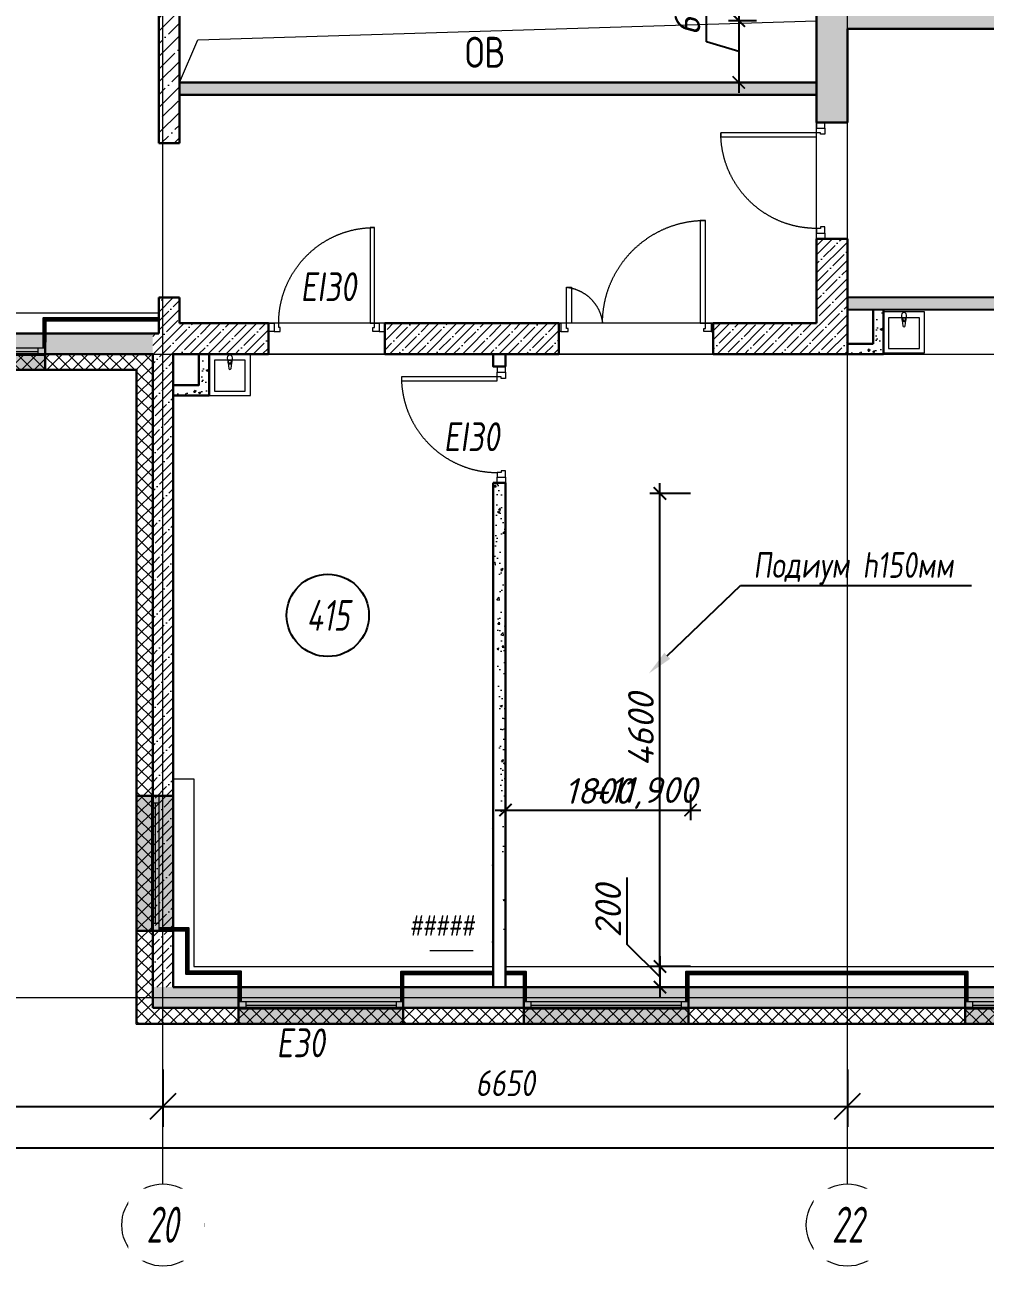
# Model space of a CAD drawing. Extents: x -96705 to 1864084, y -482104 to 235.
# Drawn here: x 980943 to 990274, y -158358 to -146297 of the extents above; entities that cross this region are included whole.
import ezdxf
from ezdxf import colors
from ezdxf.entities.mleader import LeaderData, LeaderLine
from ezdxf.enums import TextEntityAlignment as Align
from ezdxf.math import Vec2, Vec3

# ---------------------------------------------------------------- set-up
doc = ezdxf.new("R2010")
doc.units = 0
doc.header["$LTSCALE"] = 100
doc.header["$PDMODE"] = 1
doc.header["$PDSIZE"] = 200
for name, pattern in [('ACAD_ISO03W100', [30, 12, -18]), ('ADSK_Штриховая_ш2 п1', [3, 2, -1]), ('CENTER', [2, 1.25, -0.25, 0.25, -0.25])]:
    doc.linetypes.add(name, pattern=pattern)
doc.layers.get('Defpoints').update_dxf_attribs({"color": 42})
for name, color, linetype, lineweight in [('АР_Двери', 5, 'Continuous', 18), ('АР_Маркер экспликации', 239, 'Continuous', 13), ('АР_Навесной фасад', 5, 'Continuous', 5), ('АР_Номер помещения', 1, 'Continuous', 25), ('АР_Окна БЛОК', 250, 'Continuous', 13), ('АР_Оси', 193, 'Continuous', 9), ('АР_Оси размеры', 164, 'Continuous', 9), ('АР_Отметки', 250, 'Continuous', 15), ('АР_Перегородки газоблок', 165, 'Continuous', 30), ('АР_Перегородки газоблок_Штрих', 165, 'Continuous', 5), ('АР_Подоконники', 163, 'Continuous', 9), ('АР_Помещения_площадь', 19, 'Continuous', 9), ('АР_Сущ Несущая стена', 202, 'Continuous', 30), ('АР_тонкая линия', 250, 'Continuous', 0), ('АР_Утеплитель', 250, 'Continuous', 9), ('АР_Штриховка монолит', 250, 'Continuous', 9), ('Размер шахт', 95, 'Continuous', 9), ('Сан.техника', 153, 'Continuous', 9), ('СТЕНЫ кирпич ЛИДЕР', 250, 'Continuous', 15)]:
    doc.layers.add(name, color=color, linetype=linetype, lineweight=lineweight)
doc.layers.add('АР_Отверстия', color=251, linetype='Continuous')
doc.layers.add('АР_ПБ_Двери', color=7, linetype='Continuous', lineweight=15, true_color=0xdb0000)
doc.styles.add('ICOCPEUR', font='isocpeur.ttf')
doc.styles.add('ISOCPEUR', font='isocpeui.ttf', dxfattribs={"height": 250})
doc.styles.get("Standard").update_dxf_attribs({"font": 'arial.ttf'})
doc.styles.add('Архитект', font='isocpeur.ttf', dxfattribs={"width": 0.8, "oblique": 8})
doc.styles.add('ГОСТ 2.304', font='CS_Gost2304.shx', dxfattribs={"oblique": 10})
doc.dimstyles.new('R_100', dxfattribs={"dimtxt": 270, "dimasz": 120, "dimexe": 100, "dimexo": 0, "dimgap": 60, "dimtad": 1, "dimdec": 0, "dimrnd": 5, "dimzin": 0, "dimdsep": 46, "dimtxsty": 'ISOCPEUR', "dimblk": 'ARCHTICK', "dimcen": 0, "dimdle": 100, "dimclrd": 256, "dimclre": 256, "dimclrt": 256, "dimadec": 0, "dimazin": 0, "dimtfac": 2, "dimtdec": 0, "dimtofl": 0, "dimtmove": 1, "dimatfit": 3, "dimfxl": 1, "dimtvp": 3, "dimtolj": 1, "dimtzin": 0, "dimarcsym": 0})
doc.dimstyles.new('СПДС', dxfattribs={"dimscale": 100, "dimtxt": 2.5, "dimasz": 2.5, "dimexe": 2, "dimexo": 0.625, "dimgap": 1, "dimtad": 1, "dimdec": 0, "dimrnd": 5, "dimtxsty": 'ГОСТ 2.304', "dimblk": 'OBLIQUE', "dimblk1": 'OBLIQUE', "dimblk2": 'OBLIQUE', "dimcen": 2.5, "dimdle": 2, "dimadec": 0, "dimazin": 2, "dimtfac": 0.75, "dimtdec": 4, "dimtmove": 1, "dimatfit": 3, "dimfxl": 1, "dimtfill": 1, "dimtolj": 1, "dimarcsym": 1})
pattern_1 = [(45, (731759.35, -210952.4), (-88.38835, 88.38835), []), (45, (731847.74, -210952.4), (-88.38835, 88.38835), [156.25, -31.25, 0, -31.25])]
pattern_2 = [(50, (731759.35, -210952.4), (215.17805, -18.82564), [22.5, -247.5]), (355, (731759.35, -210952.4), (-41.6254, 225.65764), [18, -198]), (100.451444, (731777.28, -210953.96), (173.55265, 206.832), [19.12206, -210.34263]), (46.1842, (731759.35, -210892.4), (320.1724, -49.65578), [33.75, -371.25]), (96.63564, (731786.03, -210896.53), (280.3986, 292.23558), [28.6831, -315.51413]), (351.18416, (731759.35, -210892.4), (280.3986, 292.2356), [27, -297]), (21, (731789.35, -210907.4), (179.07212, -120.78567), [22.5, -247.5]), (326, (731789.35, -210907.4), (72.9946, 217.54501), [18, -198]), (71.451445, (731804.27, -210917.46), (252.06671, 96.75935), [19.12206, -210.34263]), (37.5, (731759.35, -210952.394), (3.647957, 99.868156), [0, -195.6, 0, -201, 0, -198.75]), (7.5, (731759.35, -210952.39), (78.92086, 118.323514), [0, -114.6, 0, -191.1, 0, -75.75]), (327.5, (731692.45, -210952.394), (160.14673, -6.766462), [0, -75, 0, -234, 0, -310.5]), (317.5, (731662.45, -210952.4), (174.95585, 30.031495), [0, -97.5, 0, -155.4, 0, -220.5])]

# ---------------------------------------------------------------- blocks, each defined once
blk = doc.blocks.new('Полуторная_на лестницу')
at = {"color": 8}
for points in [[(75, 80), (75, 1080), (125, 1080), (125, 80)], [(1375, 430), (1375, 80), (1425, 80), (1425, 430)]]:
    blk.add_lwpolyline(points, close=True, dxfattribs=at)
for points in [[(0, 0), (0, 80), (20, 80), (20, 0), (0, 0)], [(20, 80), (20, 0), (90, 0), (90, 30), (75, 30), (75, 80), (20, 80)], [(1480, 80), (1480, 0), (1410, 0), (1410, 30), (1425, 30), (1425, 80), (1480, 80)], [(1500, 0), (1500, 80), (1480, 80), (1480, 0), (1500, 0)]]:
    blk.add_lwpolyline(points, dxfattribs=at)
at = {"color": 8, "linetype": 'ACAD_ISO03W100', "ltscale": 3}
for centre, radius, start, end in [((75, 80), 1000, 0, 90), ((1465, 40), 392, 95.9075, 174.0925)]:
    blk.add_arc(centre, radius, start, end, dxfattribs=at)
blk = doc.blocks.new('*U505')
at = {"color": 8}
for points in [[(-55, -80), (-55, 0), (-115, 0), (-115, -40), (-100, -40), (-100, -80), (-55, -80)], [(0, 0), (0, -80), (-55, -80), (-55, 0), (0, 0)], [(-1130, 0), (-1130, -80), (-1075, -80), (-1075, 0), (-1130, 0)], [(-1075, -80), (-1075, 0), (-1015, 0), (-1015, -40), (-1030, -40), (-1030, -80), (-1075, -80)]]:
    blk.add_lwpolyline(points, dxfattribs=at)
blk.add_lwpolyline([(-100, -80), (-100, -1010), (-140, -1010), (-140, -80)], close=True, dxfattribs=at)
at = {"color": 8, "linetype": 'ACAD_ISO03W100', "ltscale": 3}
blk.add_arc((-100, -80), 930, 180, 270, dxfattribs=at)
blk = doc.blocks.new('_Oblique')
at = {"color": 0, "linetype": 'ByBlock', "lineweight": -2}
blk.add_line((-0.5, -0.5), (0.5, 0.5), dxfattribs=at)
blk = doc.blocks.new('*D863')
at = {"layer": 'Defpoints', "color": 0, "ltscale": 100, "transparency": 16777216}
for p in [(978135, -156383), (982285, -156383), (982285, -156805)]:
    blk.add_point(p, dxfattribs=at)
at = {"layer": 'АР_Оси размеры', "color": 8, "lineweight": -2, "ltscale": 100, "transparency": 16777216}
for p, q in [((978135, -156446), (978135, -157005)), ((982285, -156446), (982285, -157005)), ((977935, -156805), (982485, -156805))]:
    blk.add_line(p, q, dxfattribs=at)
at = {"layer": 'АР_Оси размеры', "color": 8, "lineweight": -2, "ltscale": 100, "transparency": 16777216, "xscale": 250, "yscale": 250, "zscale": 250, "rotation": 180}
blk.add_blockref('_Oblique', (978135, -156805), dxfattribs=at)
at = {"layer": 'АР_Оси размеры', "color": 8, "lineweight": -2, "ltscale": 100, "transparency": 16777216, "xscale": 250, "yscale": 250, "zscale": 250}
blk.add_blockref('_Oblique', (982285, -156805), dxfattribs=at)
at = {"layer": 'АР_Оси размеры', "color": 8, "ltscale": 100, "transparency": 16777216, "insert": (980210, -156580), "char_height": 250, "attachment_point": 5, "style": 'ГОСТ 2.304', "bg_fill": 3, "box_fill_scale": 1.1, "bg_fill_color": 256, "bg_fill_true_color": 13158600, "bg_fill_transparency": 0}
blk.add_mtext('\\A1;4150', dxfattribs=at)
blk = doc.blocks.new('*D864')
at = {"layer": 'Defpoints', "color": 0, "ltscale": 100, "transparency": 16777216}
for p in [(982285, -156383), (988935, -156383), (988935, -156805)]:
    blk.add_point(p, dxfattribs=at)
at = {"layer": 'АР_Оси размеры', "color": 8, "lineweight": -2, "ltscale": 100, "transparency": 16777216}
for p, q in [((982285, -156446), (982285, -157005)), ((988935, -156446), (988935, -157005)), ((982085, -156805), (989135, -156805))]:
    blk.add_line(p, q, dxfattribs=at)
at = {"layer": 'АР_Оси размеры', "color": 8, "lineweight": -2, "ltscale": 100, "transparency": 16777216, "xscale": 250, "yscale": 250, "zscale": 250, "rotation": 180}
blk.add_blockref('_Oblique', (982285, -156805), dxfattribs=at)
at = {"layer": 'АР_Оси размеры', "color": 8, "lineweight": -2, "ltscale": 100, "transparency": 16777216, "xscale": 250, "yscale": 250, "zscale": 250}
blk.add_blockref('_Oblique', (988935, -156805), dxfattribs=at)
at = {"layer": 'АР_Оси размеры', "color": 8, "ltscale": 100, "transparency": 16777216, "insert": (985610, -156580), "char_height": 250, "attachment_point": 5, "style": 'ГОСТ 2.304', "bg_fill": 3, "box_fill_scale": 1.1, "bg_fill_color": 256, "bg_fill_true_color": 13158600, "bg_fill_transparency": 0}
blk.add_mtext('\\A1;6650', dxfattribs=at)
blk = doc.blocks.new('*D865')
at = {"layer": 'Defpoints', "color": 0, "ltscale": 100, "transparency": 16777216}
for p in [(995185, -156144), (988935, -156383), (995185, -156805)]:
    blk.add_point(p, dxfattribs=at)
at = {"layer": 'АР_Оси размеры', "color": 8, "lineweight": -2, "ltscale": 100, "transparency": 16777216}
for p, q in [((995185, -156206), (995185, -157005)), ((988935, -156446), (988935, -157005)), ((988735, -156805), (995385, -156805))]:
    blk.add_line(p, q, dxfattribs=at)
at = {"layer": 'АР_Оси размеры', "color": 8, "lineweight": -2, "ltscale": 100, "transparency": 16777216, "xscale": 250, "yscale": 250, "zscale": 250, "rotation": 180}
blk.add_blockref('_Oblique', (988935, -156805), dxfattribs=at)
at = {"layer": 'АР_Оси размеры', "color": 8, "lineweight": -2, "ltscale": 100, "transparency": 16777216, "xscale": 250, "yscale": 250, "zscale": 250}
blk.add_blockref('_Oblique', (995185, -156805), dxfattribs=at)
at = {"layer": 'АР_Оси размеры', "color": 8, "ltscale": 100, "transparency": 16777216, "insert": (992060, -156580), "char_height": 250, "attachment_point": 5, "style": 'ГОСТ 2.304', "bg_fill": 3, "box_fill_scale": 1.1, "bg_fill_color": 256, "bg_fill_true_color": 13158600, "bg_fill_transparency": 0}
blk.add_mtext('\\A1;6250', dxfattribs=at)
blk = doc.blocks.new('*D846')
at = {"layer": 'Defpoints', "color": 0, "ltscale": 100, "transparency": 16777216}
for p in [(995185, -157207), (926770, -157533), (995185, -157533)]:
    blk.add_point(p, dxfattribs=at)
at = {"layer": 'АР_Оси размеры', "color": 8, "lineweight": -2, "ltscale": 100, "transparency": 16777216}
for p, q in [((926770, -157470), (926770, -157007)), ((995185, -157470), (995185, -157007)), ((926570, -157207), (995385, -157207))]:
    blk.add_line(p, q, dxfattribs=at)
at = {"layer": 'АР_Оси размеры', "color": 8, "lineweight": -2, "ltscale": 100, "transparency": 16777216, "xscale": 250, "yscale": 250, "zscale": 250, "rotation": 180}
blk.add_blockref('_Oblique', (926770, -157207), dxfattribs=at)
at = {"layer": 'АР_Оси размеры', "color": 8, "lineweight": -2, "ltscale": 100, "transparency": 16777216, "xscale": 250, "yscale": 250, "zscale": 250}
blk.add_blockref('_Oblique', (995185, -157207), dxfattribs=at)
at = {"layer": 'АР_Оси размеры', "color": 8, "ltscale": 100, "transparency": 16777216, "insert": (960977, -156982), "char_height": 250, "attachment_point": 5, "style": 'ГОСТ 2.304', "bg_fill": 3, "box_fill_scale": 1.1, "bg_fill_color": 256, "bg_fill_true_color": 13158600, "bg_fill_transparency": 0}
blk.add_mtext('\\A1;68415', dxfattribs=at)
blk = doc.blocks.new('*U245')
at = {"layer": 'АР_Номер помещения', "color": 8}
blk.add_circle((-22963, 545), 400, dxfattribs=at)
at = {"layer": 'АР_Помещения_площадь', "color": 8}
blk.add_line((-21551, -2715), (-21973, -2715), dxfattribs=at)
at = {"color": 8, "style": 'ISOCPEUR', "width": 0.7, "flags": 1}
blk.add_attdef('КАТЕГОРИЯ', (-499, -2092), '', height=250, dxfattribs=at)
at = {"layer": 'АР_Номер помещения', "color": 8, "style": 'ISOCPEUR', "width": 0.7}
blk.add_attdef('НОМЕР_ПОМЕЩЕНИЯ', text='', height=300, dxfattribs=at).set_placement((-22963, 545), align=Align.MIDDLE_CENTER)
at = {"layer": 'АР_Помещения_площадь', "color": 8, "lineweight": 30, "width": 0.7, "flags": 104}
blk.add_attdef('ИМЯ_ПОМЕЩЕНИЯ', text='', height=100, dxfattribs=at).set_placement((158, 1217), align=Align.MIDDLE_CENTER)
at = {"layer": 'АР_Помещения_площадь', "color": 8, "style": 'ISOCPEUR', "width": 0.7}
blk.add_attdef('ПЛОЩАДЬ_ПОМЕЩЕНИЯ', text='', height=200, dxfattribs=at).set_placement((-21546, -2469), align=Align.MIDDLE_RIGHT)
blk = doc.blocks.new('_ArchTick')
at = {"color": 8, "linetype": 'ByBlock', "const_width": 0.15}
blk.add_lwpolyline([(-0.5, -0.5), (0.5, 0.5)], dxfattribs=at)
blk = doc.blocks.new('*D696')
at = {"layer": 'Defpoints', "color": 0, "ltscale": 100, "transparency": 16777216}
for p in [(988053, -146257), (987880, -146857), (988140, -146857)]:
    blk.add_point(p, dxfattribs=at)
at = {"layer": 'Размер шахт', "color": 8, "lineweight": -2, "ltscale": 100, "transparency": 16777216}
for p, q in [((987565, -146462), (987565, -145823)), ((987880, -146157), (987880, -146957)), ((988053, -146257), (987780, -146257)), ((987880, -146557), (987565, -146462)), ((988140, -146857), (987780, -146857))]:
    blk.add_line(p, q, dxfattribs=at)
at = {"layer": 'Размер шахт', "color": 8, "lineweight": -2, "ltscale": 100, "transparency": 16777216, "xscale": 120, "yscale": 120, "zscale": 120}
for p, rotation in [((987880, -146257), 90), ((987880, -146857), 270)]:
    blk.add_blockref('_ArchTick', p, dxfattribs=dict(at, rotation=rotation))
at = {"layer": 'Размер шахт', "color": 8, "ltscale": 100, "transparency": 16777216, "insert": (987380, -146142), "char_height": 250, "attachment_point": 5, "rotation": 90, "style": 'ISOCPEUR'}
blk.add_mtext('\\A1;600', dxfattribs=at)
blk = doc.blocks.new('*D617')
at = {"layer": 'Defpoints', "color": 8, "lineweight": -2, "ltscale": 100, "transparency": 16777216}
for p, q in [((985612, -153751), (985612, -154026)), ((987412, -153774), (987412, -154026)), ((985512, -153926), (987512, -153926))]:
    blk.add_line(p, q, dxfattribs=at)
at = {"layer": 'Defpoints', "color": 0, "ltscale": 100, "transparency": 16777216}
for p in [(985612, -153751), (987412, -153774), (987412, -153926)]:
    blk.add_point(p, dxfattribs=at)
at = {"layer": 'Defpoints', "color": 8, "lineweight": -2, "ltscale": 100, "transparency": 16777216, "xscale": 120, "yscale": 120, "zscale": 120, "rotation": 180}
blk.add_blockref('_ArchTick', (985612, -153926), dxfattribs=at)
at = {"layer": 'Defpoints', "color": 8, "lineweight": -2, "ltscale": 100, "transparency": 16777216, "xscale": 120, "yscale": 120, "zscale": 120}
blk.add_blockref('_ArchTick', (987412, -153926), dxfattribs=at)
at = {"layer": 'Defpoints', "color": 8, "ltscale": 100, "transparency": 16777216, "insert": (986512, -153741), "char_height": 250, "attachment_point": 5, "style": 'ISOCPEUR'}
blk.add_mtext('\\A1;1800', dxfattribs=at)
blk = doc.blocks.new('*D618')
at = {"layer": 'Defpoints', "color": 8, "lineweight": -2, "ltscale": 100, "transparency": 16777216}
for p, q in [((987114, -155547), (987114, -150749)), ((987412, -150849), (987014, -150849)), ((987412, -155447), (987014, -155447))]:
    blk.add_line(p, q, dxfattribs=at)
at = {"layer": 'Defpoints', "color": 0, "ltscale": 100, "transparency": 16777216}
for p in [(987114, -150849), (987412, -150849), (987412, -155447)]:
    blk.add_point(p, dxfattribs=at)
at = {"layer": 'Defpoints', "color": 8, "lineweight": -2, "ltscale": 100, "transparency": 16777216, "xscale": 120, "yscale": 120, "zscale": 120}
for p, rotation in [((987114, -150849), 90), ((987114, -155447), 270)]:
    blk.add_blockref('_ArchTick', p, dxfattribs=dict(at, rotation=rotation))
at = {"layer": 'Defpoints', "color": 8, "ltscale": 100, "transparency": 16777216, "insert": (986929, -153148), "char_height": 250, "attachment_point": 5, "rotation": 90, "style": 'ISOCPEUR'}
blk.add_mtext('\\A1;4600', dxfattribs=at)
blk = doc.blocks.new('сан.техника')
at = {"layer": 'Сан.техника', "color": 8, "linetype": 'Continuous', "lineweight": 5}
for p, q in [((-27, 168), (-79, 161)), ((-27, 168), (-79, 161)), ((-79, 139), (-27, 132)), ((-79, 139), (-27, 132)), ((25, 175), (-17, 171)), ((25, 175), (-17, 171)), ((-17, 129), (25, 125)), ((-17, 129), (25, 125)), ((-15, 164), (0, 164)), ((-15, 164), (0, 164)), ((0, 136), (-15, 136)), ((0, 136), (-15, 136)), ((0, 164), (0, 136)), ((0, 164), (0, 136))]:
    blk.add_line(p, q, dxfattribs=at)
for points in [[(59, 350), (-341, 350), (-341, -50), (59, -50)], [(0, 300), (-300, 300), (-300, 0), (0, 0)], [(0, 300), (-300, 300), (-300, 0), (0, 0)]]:
    blk.add_lwpolyline(points, close=True, dxfattribs=at)
for centre, radius, start, end in [((-78, 150), 11.2, 97.1386, 262.8608), ((-78, 150), 11.2, 97.1386, 262.8608), ((-15, 150), 21.1, 122.7707, 237.2287), ((-15, 150), 21.1, 122.7707, 237.2287), ((-15, 150), 13.6, 89.9997, 269.9997), ((-15, 150), 13.6, 89.9997, 269.9997), ((-15, 150), 21.1, 95.1693, 122.7707), ((-15, 150), 21.1, 95.1693, 122.7707), ((-15, 150), 21.1, 237.2287, 264.8301), ((-15, 150), 21.1, 237.2287, 264.8301), ((25, 150), 25, 269.9997, 89.9997), ((25, 150), 25, 269.9997, 89.9997)]:
    blk.add_arc(centre, radius, start, end, dxfattribs=at)
blk = doc.blocks.new('*D1008')
at = {"layer": 'Defpoints', "color": 8, "lineweight": -2, "ltscale": 100, "transparency": 16777216}
for p, q in [((986795, -155233), (986795, -154582)), ((987114, -155547), (986795, -155233)), ((987114, -155347), (987114, -155747)), ((987412, -155447), (987014, -155447)), ((987390, -155647), (987014, -155647))]:
    blk.add_line(p, q, dxfattribs=at)
at = {"layer": 'Defpoints', "color": 0, "ltscale": 100, "transparency": 16777216}
for p in [(987412, -155447), (987114, -155647), (987390, -155647)]:
    blk.add_point(p, dxfattribs=at)
at = {"layer": 'Defpoints', "color": 8, "lineweight": -2, "ltscale": 100, "transparency": 16777216, "xscale": 120, "yscale": 120, "zscale": 120}
for p, rotation in [((987114, -155447), 90), ((987114, -155647), 270)]:
    blk.add_blockref('_ArchTick', p, dxfattribs=dict(at, rotation=rotation))
at = {"layer": 'Defpoints', "color": 8, "ltscale": 100, "transparency": 16777216, "insert": (986610, -154908), "char_height": 250, "attachment_point": 5, "rotation": 90, "style": 'ISOCPEUR'}
blk.add_mtext('\\A1;200', dxfattribs=at)
blk = doc.blocks.new('*U503')
at = {"color": 8}
blk.add_lwpolyline([(-100, 80), (-100, 1010), (-140, 1010), (-140, 80)], close=True, dxfattribs=at)
for points in [[(-1130, 0), (-1130, 80), (-1075, 80), (-1075, 0), (-1130, 0)], [(-1075, 80), (-1075, 0), (-1015, 0), (-1015, 40), (-1030, 40), (-1030, 80), (-1075, 80)], [(-55, 80), (-55, 0), (-115, 0), (-115, 40), (-100, 40), (-100, 80), (-55, 80)], [(0, 0), (0, 80), (-55, 80), (-55, 0), (0, 0)]]:
    blk.add_lwpolyline(points, dxfattribs=at)
at = {"color": 8, "linetype": 'ACAD_ISO03W100', "ltscale": 3}
blk.add_arc((-100, 80), 930, 90, 180, dxfattribs=at)
blk = doc.blocks.new('_DotSmall')
at = {"color": 0, "linetype": 'ByBlock', "const_width": 0.5}
blk.add_lwpolyline([(-0.0625, 0, 1), (0.0625, 0, 1)], format="xyb", close=True, dxfattribs=at)
blk = doc.blocks.new('*U408')
h = blk.add_hatch(color=8)
h.dxf.hatch_style = 1
h.paths.add_polyline_path([(-1600, -140), (0, -140), (0, 220), (-1600, 220)])
at = {"color": 8, "lineweight": 30}
for p, q in [((-1600, -140), (-1600, 220)), ((0, -140), (0, 220))]:
    blk.add_line(p, q, dxfattribs=at)
at = {"color": 8}
for p, q in [((0, 220), (-1600, 220)), ((-1600, 70), (0, 70)), ((-1600, 0), (0, 0)), ((-1530, 0), (-1530, 70)), ((-1530, 35), (-70, 35)), ((-70, 0), (-70, 70)), ((-1600, -140), (0, -140)), ((-1600, -140), (-1600, -140)), ((-1600, -140), (-1600, -140)), ((0, -140), (0, -140)), ((0, -140), (0, -140))]:
    blk.add_line(p, q, dxfattribs=at)
blk = doc.blocks.new('*U409')
h = blk.add_hatch(color=8)
h.dxf.hatch_style = 1
h.paths.add_polyline_path([(-1310, -140), (0, -140), (0, 220), (-1310, 220)])
at = {"color": 8, "lineweight": 30}
for p, q in [((-1310, -140), (-1310, 220)), ((0, -140), (0, 220))]:
    blk.add_line(p, q, dxfattribs=at)
at = {"color": 8}
for p, q in [((0, 220), (-1310, 220)), ((-1310, 70), (0, 70)), ((-1310, 0), (0, 0)), ((-1240, 0), (-1240, 70)), ((-1240, 35), (-70, 35)), ((-70, 0), (-70, 70)), ((-1310, -140), (0, -140)), ((-1310, -140), (-1310, -140)), ((-1310, -140), (-1310, -140)), ((0, -140), (0, -140)), ((0, -140), (0, -140))]:
    blk.add_line(p, q, dxfattribs=at)

msp = doc.modelspace()

# ---------------------------------------------------------------- hatches: boundary and pattern name
at = {"layer": 'АР_Перегородки газоблок_Штрих', "ltscale": 100}
h = msp.add_hatch(dxfattribs=at)
h.set_pattern_fill('AR-CONC', color=8, scale=30)
h.set_pattern_definition(pattern_2)
h.paths.add_polyline_path([(982444.6, -146856.7), (988635, -146856.7), (988635, -146976.7), (982360, -146975.9), (982445.3, -146976.7)])
h = msp.add_hatch(dxfattribs=at)
h.set_pattern_fill('AR-CONC', color=8, scale=30)
h.set_pattern_definition(pattern_2)
h.paths.add_polyline_path([(995084.9, -148952.1), (988935, -148943.4), (988935, -149063.4), (995084.9, -149072.1)])
h = msp.add_hatch(dxfattribs=at)
h.set_pattern_fill('AR-CONC', color=8, scale=30)
h.set_pattern_definition([(50, (738309.35, -210552.4), (215.17805, -18.82564), [22.5, -247.5]), (355, (738309.35, -210552.4), (-41.6254, 225.65764), [18, -198]), (100.45144, (738327.28, -210553.96), (173.55265, 206.832), [19.12206, -210.34263]), (46.1842, (738309.35, -210492.4), (320.1724, -49.65578), [33.75, -371.25]), (96.63564, (738336.03, -210496.53), (280.3986, 292.23558), [28.6831, -315.51413]), (351.18416, (738309.35, -210492.4), (280.3986, 292.2356), [27, -297]), (21, (738339.35, -210507.4), (179.07212, -120.78567), [22.5, -247.5]), (326, (738339.35, -210507.4), (72.9946, 217.54501), [18, -198]), (71.451445, (738354.27, -210517.46), (252.06671, 96.75935), [19.12206, -210.34263]), (37.5, (738309.35, -210552.394), (3.647957, 99.868156), [0, -195.6, 0, -201, 0, -198.75]), (7.5, (738309.35, -210552.39), (78.92086, 118.323514), [0, -114.6, 0, -191.1, 0, -75.75]), (327.5, (738242.45, -210552.394), (160.14673, -6.766462), [0, -75, 0, -234, 0, -310.5]), (317.5, (738212.45, -210552.4), (174.95585, 30.031495), [0, -97.5, 0, -155.4, 0, -220.5])])
h.paths.add_polyline_path([(989285, -149496.7), (989285, -149063.4), (989185, -149063.4), (989185, -149396.7), (988935, -149396.7), (988935, -149496.7)])
h = msp.add_hatch(dxfattribs=at)
h.set_pattern_fill('AR-CONC', color=8, scale=30)
h.set_pattern_definition(pattern_2)
h.paths.add_polyline_path([(982735, -149896.7), (982735, -149496.7), (982635, -149496.7), (982635, -149796.7), (982385, -149796.7), (982385, -149896.7)])
h = msp.add_hatch(dxfattribs=at)
h.set_pattern_fill('AR-CONC', color=8, scale=30)
h.set_pattern_definition(pattern_2)
edge = h.paths.add_edge_path()
edge.add_line((985491.7, -150746.7), (985611.7, -150746.7))
edge.add_line((985611.7, -150746.7), (985611.7, -155646.7))
edge.add_line((985491.7, -155646.7), (985491.8, -150746.7))
edge.add_line((985611.7, -155646), (985481.7, -155646.7))
at = {"layer": 'АР_Утеплитель', "ltscale": 100}
h = msp.add_hatch(dxfattribs=at)
h.set_pattern_fill('ANSI37', color=8, scale=700)
h.set_pattern_definition([(45, (-18326.67, -106593.18), (-61.871843, 61.871843), []), (135, (-18326.67, -106593.18), (-61.871843, -61.871843), [])])
h.paths.add_polyline_path([(995285, -146136.7), (988935, -146136.7), (988935, -128266.7), (978435, -128266.7), (978435, -124301.7), (943635, -124301.7), (943635, -128266.7), (938659.8, -128266.7), (938659.8, -128116.7), (943485, -128116.7), (943485, -124151.7), (978585, -124151.7), (978585, -128116.7), (989085, -128116.7), (989085, -145986.7), (995435, -145986.7), (995434.9, -155996.7), (982035, -155996.7), (982035, -149646.7), (974155, -149646.7), (974155, -144456.7), (965919.7, -144456.7), (965919.7, -144706.7), (965769.7, -144706.7), (965769.7, -144306.7), (974305, -144306.7), (974305, -149496.7), (982185, -149496.7), (982185, -155846.7), (995284.9, -155846.7)])
at = {"layer": 'АР_Штриховка монолит', "ltscale": 100}
h = msp.add_hatch(dxfattribs=at)
h.set_pattern_fill('ANSI35', color=8, scale=500)
h.set_pattern_definition(pattern_1)
h.paths.add_polyline_path([(995285, -146136.7), (988935, -146136.7), (988935, -128466.4), (988735, -128467.1), (988735, -146136.7), (988635, -146136.7), (988635, -147245), (988935, -147245), (988935, -146336.7), (995085, -146336.7), (995285, -146336.7)])
h = msp.add_hatch(dxfattribs=at)
h.set_pattern_fill('ANSI35', color=8, scale=500)
h.set_pattern_definition(pattern_1)
h.paths.add_polyline_path([(982185.1, -149296.7), (978435.1, -149296.7), (978435, -143811), (978135, -143811), (978135.1, -149296.7), (974505.1, -149296.7), (974505.1, -142510.5), (978135.1, -142510.5), (978135.1, -142681), (978435.1, -142681), (978435.1, -142350.5), (977714.8, -142350.5), (977714.8, -139956.7), (978435.1, -139956.7), (978435, -139044.2), (978135, -139044.2), (978135.1, -139756.7), (977154.8, -139756.7), (977154.8, -139956.7), (977554.8, -139956.7), (977554.8, -142350.5), (974505.1, -142350.5), (974505.1, -139956.7), (977154.8, -139956.7), (977154.8, -139756.7), (974505, -139756.7), (974505, -138969.2), (974305, -138969.2), (974305, -139756.7), (968508.4, -139756.7), (968508.4, -139956.7), (974305.1, -139956.7), (974305.1, -149496.7), (982185.1, -149496.7)])
h = msp.add_hatch(dxfattribs=at)
h.set_pattern_fill('ANSI35', color=8, scale=700)
h.set_pattern_definition([(45, (-31307.84, -51908.99), (-123.743687, 123.743687), []), (45, (-31184.1, -51908.99), (-123.743687, 123.743687), [218.75, -43.75, 0, -43.75])])
h.paths.add_polyline_path([(982445, -145723.9), (982245, -145723.9), (982245, -147447), (982445, -147447)])
h = msp.add_hatch(dxfattribs=at)
h.set_pattern_fill('ANSI35', color=8, scale=500)
h.set_pattern_definition(pattern_1)
h.paths.add_polyline_path([(988935, -148375), (988635, -148375), (988635, -149196.7), (987630.6, -149196.7), (987630.6, -149496.7), (988935, -149496.7)])
h = msp.add_hatch(dxfattribs=at)
h.set_pattern_fill('ANSI35', color=8, scale=500)
h.set_pattern_definition(pattern_1)
h.paths.add_polyline_path([(982245, -149296.7), (982185, -149296.7), (982185, -149496.7), (982185, -155646.7), (982385, -155646.7), (982385, -149496.7), (983309.3, -149496.7), (983309.3, -149196.7), (982445, -149196.7), (982445, -148947), (982245, -148947)])
h = msp.add_hatch(dxfattribs=at)
h.set_pattern_fill('ANSI35', color=8, scale=500)
h.set_pattern_definition(pattern_1)
h.paths.add_polyline_path([(986130.6, -149196.7), (984439.3, -149196.7), (984439.3, -149496.7), (986130.6, -149496.7)])
h = msp.add_hatch(dxfattribs=at)
h.set_pattern_fill('ANSI35', color=8, scale=500)
h.set_pattern_definition(pattern_1)
h.paths.add_polyline_path([(982385, -155646.7), (982185, -155646.7), (982185, -155846.7), (995085, -155846.7), (995085, -155646.7)])

# ---------------------------------------------------------------- linework, layer by layer
at = {"color": 8}
for points in [[(982250, -149147.5), (981120, -149147.5), (981120, -149436.7)], [(982250, -149160), (981132.5, -149160), (981132.5, -149436.7)], [(982245, -149247.5), (982245, -149172.5), (981145, -149172.5), (981145, -149379.5)], [(983045, -155786.7), (983045, -155496), (982535.7, -155496), (982535.7, -155074.2), (982245, -155074.2)], [(983032.5, -155786.7), (983032.5, -155508.5), (982523.2, -155508.5), (982523.2, -155086.7), (982245, -155086.7)], [(983020, -155786.6), (983020, -155521), (982510.7, -155521), (982510.7, -155099.2), (982245, -155099.2)], [(985491.7, -155497.5), (984595, -155497.5), (984595, -155786.7)], [(985491.7, -155510), (984607.5, -155510), (984607.5, -155786.7)], [(985491.7, -155522.5), (984620, -155522.5), (984620, -155729.5)], [(985815, -155786.7), (985815, -155497.5), (985611.7, -155497.5)], [(985802.5, -155786.7), (985802.5, -155510), (985611.7, -155510)], [(985790, -155767.1), (985790, -155522.5), (985611.7, -155522.5)], [(990105, -155786.7), (990105, -155497.5), (987365, -155497.5), (987365, -155786.7)], [(990092.5, -155786.7), (990092.5, -155510), (987377.5, -155510), (987377.5, -155786.7)], [(990080, -155767.1), (990080, -155522.5), (987390, -155522.5), (987390, -155729.5)]]:
    msp.add_lwpolyline(points, dxfattribs=at)
at = {"layer": 'АР_Навесной фасад', "color": 8, "ltscale": 100}
for p, q in [((982025, -149656.7), (974145, -149656.7)), ((982035, -149646.7), (974155, -149646.7)), ((982025, -156006.7), (982025, -149656.7)), ((982035, -155996.7), (982035, -149646.7))]:
    msp.add_line(p, q, dxfattribs=at)
for points in [[(982025, -156006.7), (995444.9, -156006.7)], [(982035, -155996.7), (995434.9, -155996.7)]]:
    msp.add_lwpolyline(points, dxfattribs=at)
at = {"layer": 'АР_Оси', "color": 8, "linetype": 'CENTER', "ltscale": 1000}
for p, q in [((982285, -157558), (982285, -123250.5)), ((988935, -157558), (988935, -123250.5)), ((914206.2, -149496.7), (997803.4, -149496.7)), ((914206.2, -155746.7), (997803.4, -155746.7))]:
    msp.add_line(p, q, dxfattribs=at)
at = {"layer": 'АР_Оси', "color": 8, "ltscale": 0.5}
for centre in [(982285, -157958), (988935, -157958)]:
    msp.add_circle(centre, 400, dxfattribs=at)
at = {"layer": 'АР_Перегородки газоблок', "color": 8, "ltscale": 100}
for p, q in [((989185.3, -149396.7), (989185.3, -149063.3)), ((989285.3, -149063.4), (989285.3, -149496.7)), ((988935, -149396.7), (989185.3, -149396.7)), ((989285.3, -149496.7), (988935, -149496.7))]:
    msp.add_line(p, q, dxfattribs=at)
for points in [[(982445, -146856.7), (988635, -146856.7)], [(982445, -146976.7), (988635, -146976.7)], [(988935, -148942.9), (995085, -148952.1)], [(995085, -149072.1), (988935, -149062.9)], [(985611.8, -149496.7), (985611.7, -149616.5), (985491.7, -149616.5), (985491.7, -149496.7)], [(985491.7, -155646.7), (985491.7, -150746.7)], [(985611.8, -150746.5), (985491.8, -150746.5)], [(985611.7, -150746.7), (985611.7, -155646.7)]]:
    msp.add_lwpolyline(points, dxfattribs=at)
msp.add_lwpolyline([(982735, -149496.7), (982735, -149896.7), (982385, -149896.7), (982385, -149796.7), (982635, -149796.7), (982635, -149496.7)], close=True, dxfattribs=at)
at = {"layer": 'АР_Подоконники', "color": 8, "ltscale": 100}
for p, q in [((982245, -149096.7), (978435, -149096.7)), ((982385, -153623.4), (982585, -153623.4)), ((982585, -153623.4), (982585, -155446.7)), ((982585, -155446.7), (985491.7, -155446.7)), ((985611.7, -155446.7), (994885, -155446.7))]:
    msp.add_line(p, q, dxfattribs=at)
at = {"layer": 'АР_Сущ Несущая стена', "color": 8, "ltscale": 100}
for p, q in [((982245, -145723.9), (982245, -147447)), ((982445, -145723.9), (982445, -147447)), ((988635, -147245), (988635, -146136.7)), ((988935, -147245), (988935, -146336.7)), ((988935, -146336.7), (995085, -146336.7)), ((982445, -147447), (982245, -147447)), ((988635, -149196.7), (988635, -148375)), ((988635, -148375), (988935, -148375)), ((988935, -148375), (988935, -149496.7)), ((982245, -148947), (982245, -149296.7)), ((982445, -148947), (982245, -148947)), ((982445, -148947), (982445, -149196.7)), ((983309.3, -149196.7), (982445, -149196.7)), ((983309.3, -149496.7), (983309.3, -149196.7)), ((986130.6, -149196.7), (984439.3, -149196.7)), ((984439.3, -149496.7), (984439.3, -149196.7)), ((986130.6, -149196.7), (986130.6, -149496.7)), ((988635, -149196.7), (987630.6, -149196.7)), ((987630.6, -149196.7), (987630.6, -149496.7)), ((982245, -149296.7), (978435, -149296.7)), ((982185, -149496.7), (974305, -149496.7)), ((982185, -149496.7), (982185, -155846.7)), ((983309.3, -149496.7), (982385, -149496.7)), ((982385, -149496.7), (982385, -155646.7)), ((986130.6, -149496.7), (984439.3, -149496.7)), ((988935, -149496.7), (987630.6, -149496.7)), ((982385, -155646.7), (995085, -155646.7)), ((982185, -155846.7), (995285, -155846.7))]:
    msp.add_line(p, q, dxfattribs=at)
msp.add_lwpolyline([(988935, -147245), (988635, -147245)], dxfattribs=at)
at = {"layer": 'АР_тонкая линия', "color": 8, "linetype": 'ADSK_Штриховая_ш2 п1', "ltscale": 50}
for p, q in [((988635.3, -148375), (988635, -147245)), ((988935.3, -148375), (988935.3, -147245)), ((984439.3, -149196.7), (983309.3, -149196.7)), ((987630.6, -149196.7), (986130.6, -149196.7)), ((984439.3, -149496.7), (983309.3, -149496.7)), ((987630.6, -149496.7), (986130.6, -149496.7))]:
    msp.add_line(p, q, dxfattribs=at)
at = {"layer": 'АР_тонкая линия', "color": 8, "ltscale": 100}
msp.add_lwpolyline([(982445, -146856.7), (982623.2, -146440.9), (988635, -146256.7)], dxfattribs=at)
at = {"layer": 'СТЕНЫ кирпич ЛИДЕР', "color": 8, "linetype": 'Continuous', "ltscale": 100}
msp.add_lwpolyline([(985611.7, -155646.7), (985491.7, -155646.7)], dxfattribs=at)

# ---------------------------------------------------------------- block references
at = {"layer": 'АР_Двери', "color": 8, "xscale": -1}
for p, rotation in [((988715, -147245), 270), ((984439.3, -149276.7), 180)]:
    msp.add_blockref('*U505', p, dxfattribs=dict(at, rotation=rotation))
msp.add_blockref('Полуторная_на лестницу', (987630.6, -149276.7), dxfattribs=at)
at = {"layer": 'АР_Двери', "color": 8, "rotation": 90.00000000000001}
msp.add_blockref('*U503', (985611.8, -149616.5), dxfattribs=at)
at = {"layer": 'АР_Маркер экспликации', "color": 8}
ref = msp.add_blockref('*U245', (1006849.6, -152579.4), dxfattribs=at)
ref.add_attrib('НОМЕР_ПОМЕЩЕНИЯ', '415', dxfattribs={"layer": 'АР_Номер помещения', "color": 8, "height": 300, "style": 'ISOCPEUR', "width": 0.7}).set_placement((983886.2, -152034.4), align=Align.MIDDLE_CENTER)
ref.add_attrib('ПЛОЩАДЬ_ПОМЕЩЕНИЯ', '#####', dxfattribs={"layer": 'АР_Помещения_площадь', "color": 8, "height": 200, "style": 'ISOCPEUR', "width": 0.7}).set_placement((985303.5, -155048.3), align=Align.MIDDLE_RIGHT)
at = {"layer": 'АР_Окна БЛОК', "color": 8, "xscale": -1}
for name, p, rotation in [('*U408', (981140, -149436.7), 180), ('*U409', (982245, -155099.2), 90), ('*U408', (984620, -155786.7), 180), ('*U408', (987390, -155786.7), 180), ('*U408', (991680, -155786.7), 180)]:
    msp.add_blockref(name, p, dxfattribs=dict(at, rotation=rotation))
at = {"layer": 'Сан.техника', "color": 8, "rotation": 89.99999999999999}
for p in [(989635.3, -149142.8), (983085, -149555.7)]:
    msp.add_blockref('сан.техника', p, dxfattribs=at)

# ---------------------------------------------------------------- texts
at = {"layer": 'АР_Отверстия', "color": 8, "ltscale": 100, "insert": (985414.2, -146563.2), "char_height": 300, "attachment_point": 5, "line_spacing_factor": 0.7, "style": 'ICOCPEUR'}
msp.add_mtext('\\A1;{\\W0.8;ОВ}', dxfattribs=at)
at = {"layer": 'АР_ПБ_Двери', "color": 8, "lineweight": 35, "style": 'Архитект', "oblique": 8, "width": 0.8}
for p in [(983622, -148981.4), (985013, -150439.1)]:
    msp.add_text('EI30', height=280, dxfattribs=at).set_placement(p)

# ---------------------------------------------------------------- dimensions: what is measured, and where the dimension line sits
at = {"layer": 'Defpoints', "color": 8, "ltscale": 100}
dim = msp.add_linear_dim(base=(987113.9, -150848.8), p1=(987411.8, -155446.7), p2=(987411.8, -150848.8), angle=90, dimstyle='R_100', override={"dimpost": '\\X', "dimclrd": 8, "dimclre": 8, "dimclrt": 8, "dimfxl": 2.5, "dimarcsym": 1}, dxfattribs=at)
dim.commit()
dim.dimension.update_dxf_attribs({"geometry": '*D618', "text_midpoint": (986928.9, -153147.8)})
dim = msp.add_linear_dim(base=(987411.8, -153925.6), p1=(985611.7, -153751), p2=(987411.8, -153773.9), dimstyle='R_100', override={"dimpost": '\\X', "dimclrd": 8, "dimclre": 8, "dimclrt": 8, "dimfxl": 2.5, "dimarcsym": 1}, dxfattribs=at)
dim.commit()
dim.dimension.update_dxf_attribs({"geometry": '*D617', "text_midpoint": (986511.8, -153740.6)})
dim = msp.add_linear_dim(base=(987113.9, -155646.7), p1=(987411.8, -155446.7), p2=(987390, -155646.7), angle=90, dimstyle='R_100', override={"dimpost": '\\X', "dimclrd": 8, "dimclre": 8, "dimclrt": 8, "dimfxl": 2.5, "dimarcsym": 1}, dxfattribs=at)
dim.commit()
dim.dimension.update_dxf_attribs({"geometry": '*D1008', "text_midpoint": (986795.2, -155173.1), "dimtype": 160})
at = {"layer": 'Размер шахт', "color": 8, "ltscale": 100}
dim = msp.add_linear_dim(base=(987880.3, -146856.7), p1=(988052.6, -146256.7), p2=(988140.4, -146856.7), angle=90, dimstyle='R_100', override={"dimpost": '\\X', "dimclrd": 8, "dimclre": 8, "dimclrt": 8, "dimfxl": 300, "dimarcsym": 1}, dxfattribs=at)
dim.commit()
dim.dimension.update_dxf_attribs({"geometry": '*D696', "text_midpoint": (987380.3, -146402.2)})

# ---------------------------------------------------------------- leaders
at = {"color": 8}
ml = msp.add_multileader_mtext('Standard', dxfattribs=at)
ml.set_content('Подиум h150мм', color=8, style='Архитект')
ml.set_leader_properties(color=8)
ml.build(insert=Vec2(0, 0))
ml.multileader.update_dxf_attribs({"text_left_attachment_type": 6, "text_right_attachment_type": 6, "dogleg_length": 100, "arrow_head_size": 250})
ctx = ml.context
ctx.base_point, ctx.char_height, ctx.arrow_head_size, ctx.landing_gap_size, ctx.plane_origin = Vec3(987995.2, -151745), 250, 250, 25, Vec3(989105.1, -152524.4)
ctx.left_attachment, ctx.right_attachment = 6, 6
notes = []
notes.append((ctx, [(0, (1, 1, 0), (987895.2, -151745), (1, 0), 100, [(0, [(987004.7, -152600)], 256, [])])]))
ctx.mtext.insert, ctx.mtext.width, ctx.mtext.flow_direction = Vec3(988020.2, -151420), 3119.834, 5
at = {"layer": 'АР_Отметки', "color": 8}
ml = msp.add_multileader_mtext('Standard', dxfattribs=at)
ml.set_content('+11,900', color=8, style='ISOCPEUR')
ml.set_leader_properties(color=8, linetype='Continuous', lineweight=-1)
ml.set_arrow_properties(name='DOTSMALL')
ml.build(insert=Vec2(0, 0))
ml.multileader.update_dxf_attribs({"has_text_frame": 1, "text_left_attachment_type": 4, "text_right_attachment_type": 4, "dogleg_length": 100, "arrow_head_size": 180})
ctx = ml.context
ctx.base_point, ctx.char_height, ctx.arrow_head_size, ctx.landing_gap_size, ctx.plane_origin = Vec3(986391, -153939.8), 250, 180, 50, Vec3(1011626.9, -166087.3)
ctx.left_attachment, ctx.right_attachment = 4, 4
notes.append((ctx, [(0, (0, 0, 0), (0, 0), (1, 0), 1, [])]))
ctx.mtext.insert, ctx.mtext.rotation, ctx.mtext.width, ctx.mtext.line_spacing_style, ctx.mtext.flow_direction = Vec3(986441, -153606.5), 6.2831853, 852.697, 2, 5
for ctx, leaders in notes:
    for number, flags, end, landing, length, lines in leaders:
        leader = LeaderData()
        leader.index, (leader.has_last_leader_line, leader.has_dogleg_vector, leader.attachment_direction) = number, flags
        leader.last_leader_point, leader.dogleg_vector, leader.dogleg_length = Vec3(end), Vec3(landing), length
        for number, points, colour, breaks in lines:
            line = LeaderLine()
            line.index, line.vertices, line.color, line.breaks = number, Vec3.list(points), colors.encode_raw_color(colour), breaks
            leader.lines.append(line)
        ctx.leaders.append(leader)

# ---------------------------------------------------------------- next in the draw order: texts
at = {"layer": 'АР_Оси', "color": 8, "char_height": 350, "attachment_point": 1, "line_spacing_factor": 1.149209, "style": 'ГОСТ 2.304', "bg_fill": 2}
for s, insert, width in [('{\\W0.8;20}', (982123.7, -157780.2), 392.561), ('{\\W0.8;22}', (988783.6, -157780.2), 520.89)]:
    msp.add_mtext(s, dxfattribs=dict(at, insert=insert, width=width))

# ---------------------------------------------------------------- next in the draw order: dimensions: what is measured, and where the dimension line sits
at = {"layer": 'АР_Оси размеры', "color": 8, "ltscale": 100}
dim = msp.add_linear_dim(base=(982285, -156805.3), p1=(978135, -156383.2), p2=(982285, -156383.2), dimstyle='СПДС', override={"dimclrd": 8, "dimclre": 8, "dimclrt": 8}, dxfattribs=at)
dim.commit()
dim.dimension.update_dxf_attribs({"geometry": '*D863', "text_midpoint": (980210, -156580.3)})

# ---------------------------------------------------------------- next in the draw order: dimensions: what is measured, and where the dimension line sits
dim = msp.add_linear_dim(base=(988935, -156805.3), p1=(982285, -156383.2), p2=(988935, -156383.2), dimstyle='СПДС', override={"dimclrd": 8, "dimclre": 8, "dimclrt": 8}, dxfattribs=at)
dim.commit()
dim.dimension.update_dxf_attribs({"geometry": '*D864', "text_midpoint": (985610, -156580.3)})

# ---------------------------------------------------------------- next in the draw order: texts
at = {"layer": 'АР_ПБ_Двери', "color": 8, "lineweight": 35, "style": 'Архитект', "oblique": 8, "width": 0.8}
msp.add_text('E30', height=280, dxfattribs=at).set_placement((983389.3, -156328.2))

# ---------------------------------------------------------------- next in the draw order: dimensions: what is measured, and where the dimension line sits
at = {"layer": 'АР_Оси размеры', "color": 8, "ltscale": 100}
dim = msp.add_linear_dim(base=(995185, -156805.3), p1=(988935, -156383.2), p2=(995185, -156143.8), dimstyle='СПДС', override={"dimclrd": 8, "dimclre": 8, "dimclrt": 8}, dxfattribs=at)
dim.commit()
dim.dimension.update_dxf_attribs({"geometry": '*D865', "text_midpoint": (992060, -156580.3)})

# ---------------------------------------------------------------- next in the draw order: dimensions: what is measured, and where the dimension line sits
dim = msp.add_linear_dim(base=(995185, -157207.4), p1=(926770, -157533), p2=(995185, -157533), dimstyle='СПДС', override={"dimclrd": 8, "dimclre": 8, "dimclrt": 8}, dxfattribs=at)
dim.commit()
dim.dimension.update_dxf_attribs({"geometry": '*D846', "text_midpoint": (960977.5, -156982.4)})

# ---------------------------------------------------------------- next in the draw order: linework, layer by layer
at = {"layer": 'АР_Оси', "color": 8, "linetype": 'CENTER', "ltscale": 1000}
msp.add_line((982285, -157558), (982285, -123250.5), dxfattribs=at)

doc.saveas('drawing.dxf')
